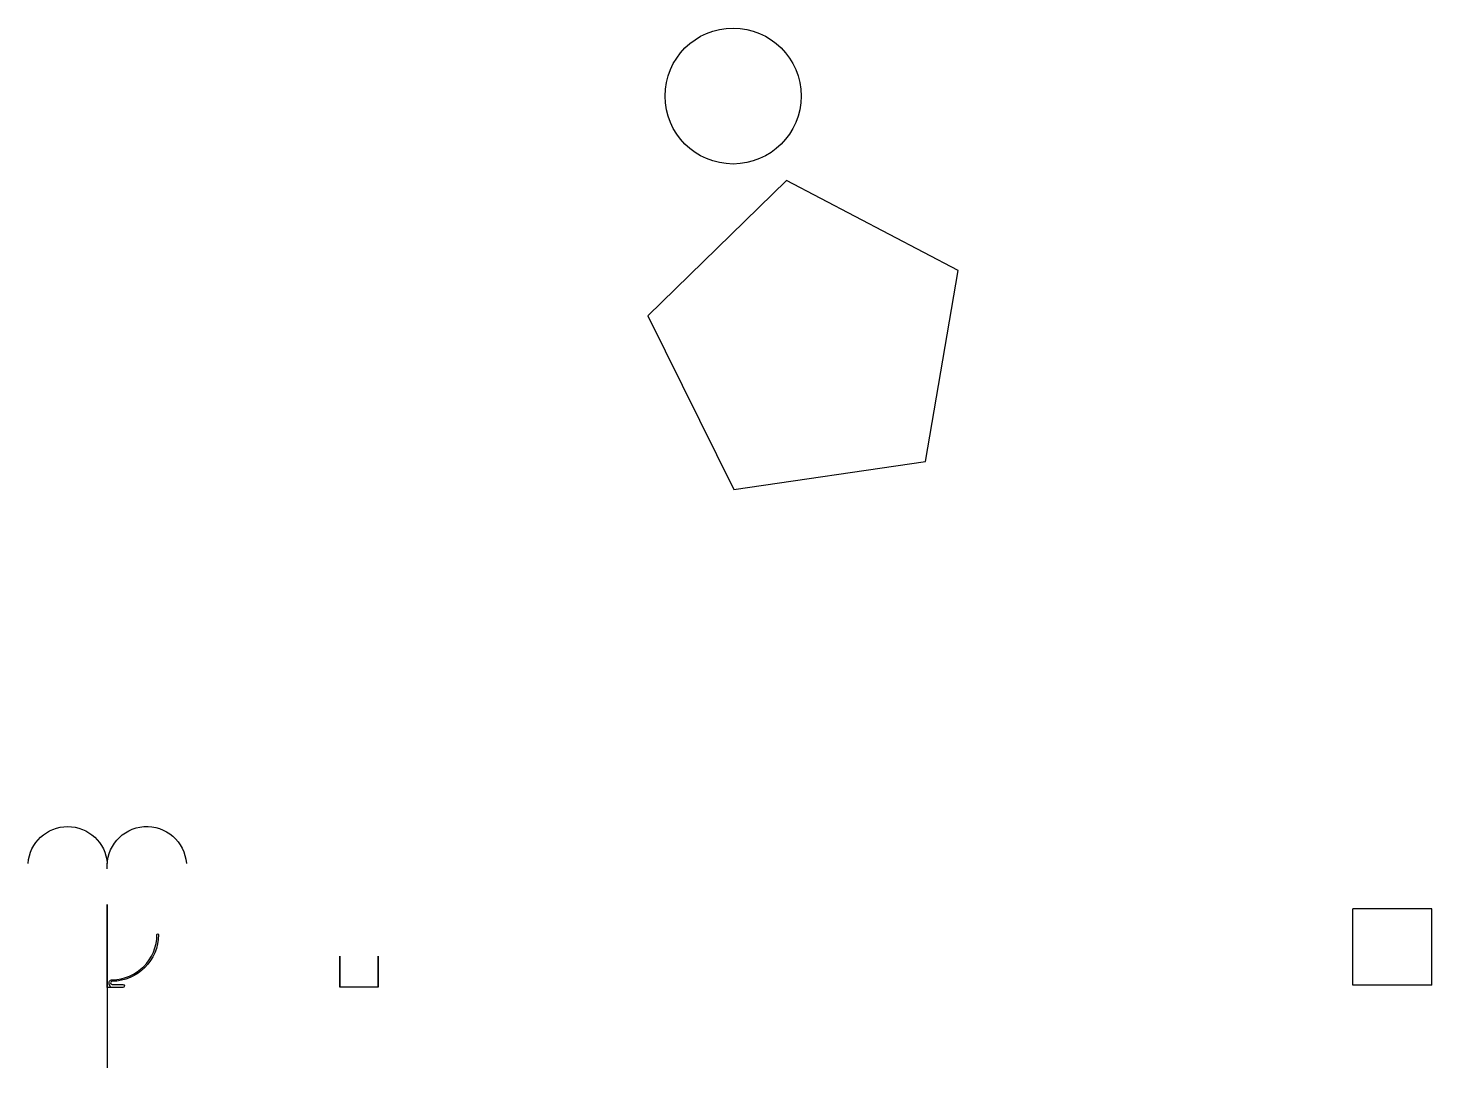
# Model space of a CAD drawing. Header units: millimetres. Extents: x -254 to 4250, y -258 to 3080.
import ezdxf

# ---------------------------------------------------------------- set-up
doc = ezdxf.new("R2010")
doc.units = ezdxf.units.MM

msp = doc.modelspace()

# ---------------------------------------------------------------- linework, layer by layer
for p, q in [((0, 0), (0, 266.8)), ((0, 266.8), (0, -258.1)), ((869.5, 1), (745.9, 1))]:
    msp.add_line(p, q)
msp.add_lwpolyline([(2010, 1598.6), (2625.6, 1688.5), (2730.4, 2301.8), (2179.5, 2590.9), (1734.3, 2156.3)], close=True)
msp.add_lwpolyline([(0, 10), (0, 0), (0, 1), (10.8, 1), (6.6, 11.1, -0.535222), (15.8, 25, 0.411562), (159.5, 170, -1), (164.5, 170, -0.41165), (15.8, 20, 1.017048), (16, 10), (50, 10, -1), (50, 0), (0, 0)], format="xyb")
for points in [[(745.9, 101.1, 0), (745.9, 101.1, 20), (745.9, 61.1, 20), (745.9, 61.1, 170), (745.9, 101.1, 170), (745.9, 101.1, 190), (745.9, 1.1, 190), (745.9, 1.1, 170), (745.9, 41.1, 170), (745.9, 41.1, 20), (745.9, 1.1, 20), (745.9, 1.1, 0)], [(869.5, 101, 0), (869.5, 101, 20), (869.5, 61, 20), (869.5, 61, 170), (869.5, 101, 170), (869.5, 101, 190), (869.5, 1, 190), (869.5, 1, 170), (869.5, 41, 170), (869.5, 41, 20), (869.5, 1, 20), (869.5, 1, 0)]]:
    msp.add_polyline3d(points, close=True)
msp.add_circle((2007.9, 2862.1), 218.2)
at = {"extrusion": (0, 0, -1)}
for centre, start in [((126.9, 389.7, -153.3), 4.0577), ((-126.9, 389.7, -153.3), 355.9423)]:
    msp.add_arc(centre, 127.3, start, 175.9423, dxfattribs=at)
at = {"extrusion": (0, -1, 0)}
for centre in [(4123.1, 136.5, -253.2), (4123.1, 136.5, -7.8)]:
    msp.add_arc(centre, 127.3, 4.0577, 175.9423, dxfattribs=at)
at = {"extrusion": (-1, 0, 0)}
for centre in [(-130.5, 138.6, -3996.1), (-130.5, 138.6, -4250)]:
    msp.add_arc(centre, 122.9, 3.2504, 176.7496, dxfattribs=at)

doc.saveas('drawing.dxf')
